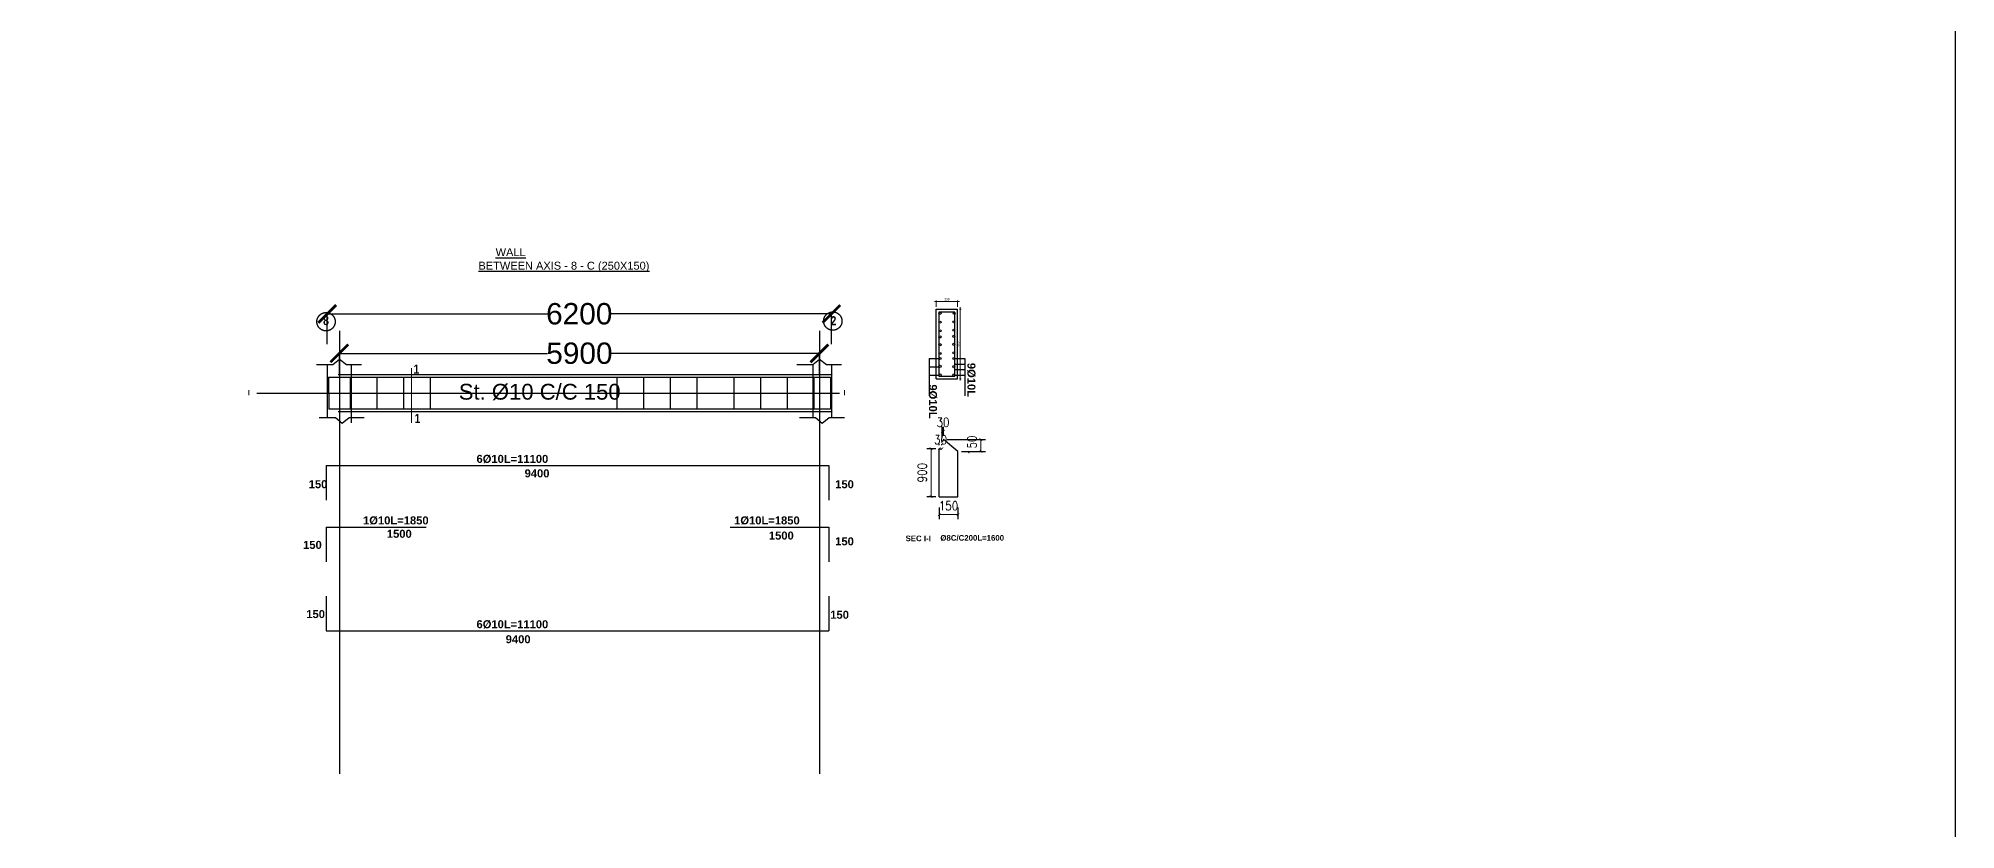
# Model space of a CAD drawing. Header units: millimetres. Extents: x -73920 to 111210, y -48963 to 87920.
# Drawn here: x 94217 to 105000, y 38193 to 42642 of the extents above; entities that cross this region are included whole.
import ezdxf

# ---------------------------------------------------------------- set-up
doc = ezdxf.new("R2010")
doc.units = ezdxf.units.MM
doc.header["$LTSCALE"] = 100
doc.header["$MEASUREMENT"] = 0
for name, pattern in [('CENTER', [2, 1.25, -0.25, 0.25, -0.25]), ('CENTER2', [28.575, 19.05, -3.175, 3.175, -3.175]), ('DOT2', [0.125, 0, -0.125])]:
    doc.linetypes.add(name, pattern=pattern)
for name, color, linetype in [('AXIS', 8, 'CENTER'), ('TEX', 4, 'Continuous'), ('water', 150, 'DOT2')]:
    doc.layers.add(name, color=color, linetype=linetype)
for name, color, linetype, lineweight in [('bar', 2, 'Continuous', 60), ('texts', 3, 'Continuous', 15), ('wal', 7, 'Continuous', 50)]:
    doc.layers.add(name, color=color, linetype=linetype, lineweight=lineweight)
doc.styles.add('50', font='arial.ttf', dxfattribs={"height": 150})
doc.styles.add('DIM25', font='simplex.shx', dxfattribs={"width": 0.85, "height": 50})
doc.styles.add('G', font='arial.ttf')
doc.styles.add('SIMPLEX', font='arial.ttf', dxfattribs={"height": 120})
doc.styles.add('Swiss Outline Bold Condensed', font='swisscbo.ttf')
doc.dimstyles.new('25SC', dxfattribs={"dimtxt": 20, "dimasz": 100, "dimexe": 0, "dimexo": 0, "dimgap": 0, "dimtad": 0, "dimdec": 0, "dimzin": 0, "dimdsep": 46, "dimtxsty": 'SIMPLEX', "dimblk": 'ARCHTICK', "dimcen": 0, "dimclrd": 1, "dimclre": 1, "dimclrt": 6, "dimadec": 0, "dimazin": 0, "dimtfac": 1, "dimtdec": 0, "dimtix": 1, "dimtmove": 2, "dimatfit": 3, "dimldrblk": 'ARCHTICK', "dimfxl": 50, "dimtolj": 1, "dimtzin": 0, "dimarcsym": 0})
doc.dimstyles.new('50PEA1', dxfattribs={"dimscale": 0, "dimtxt": 12.5, "dimasz": 5, "dimexe": 5, "dimexo": 10, "dimgap": 5, "dimtad": 1, "dimdec": 8, "dimdsep": 46, "dimtxsty": 'Standard', "dimblk1": 'ARCHTICK', "dimblk2": 'ARCHTICK', "dimsah": 1, "dimcen": 2.5, "dimdle": 10, "dimclrd": 8, "dimclre": 8, "dimclrt": 7, "dimadec": 8, "dimazin": 0, "dimtfac": 1, "dimtdec": 8, "dimtix": 1, "dimtmove": 2, "dimatfit": 3, "dimldrblk": 'ARCHTICK', "dimfxl": 1, "dimtolj": 1, "dimtzin": 0, "dimlwd": 13, "dimlwe": 13, "dimarcsym": 0})
doc.dimstyles.new('DIM25', dxfattribs={"dimtxt": 500, "dimasz": 1, "dimexe": 25, "dimexo": 20, "dimgap": 25, "dimtad": 1, "dimdec": 0, "dimzin": 0, "dimdsep": 46, "dimtxsty": 'DIM25', "dimblk": 'Tick', "dimcen": 0.09, "dimdle": 25, "dimclrd": 256, "dimclre": 256, "dimclrt": 1, "dimadec": 0, "dimazin": 0, "dimtfac": 1, "dimtdec": 0, "dimtix": 1, "dimtmove": 2, "dimatfit": 3, "dimldrblk": 'Tick', "dimfxl": 1, "dimtolj": 1, "dimtzin": 0, "dimlwd": 5, "dimarcsym": 0})

# ---------------------------------------------------------------- blocks, each defined once
blk = doc.blocks.new('_ArchTick')
at = {"color": 0, "const_width": 0.15}
blk.add_lwpolyline([(-0.5, -0.5), (0.5, 0.5)], dxfattribs=at)
blk = doc.blocks.new('*D439')
at = {"color": 1, "lineweight": -2, "transparency": 16777216}
for p, q in [((95910, 40752), (95910, 40871)), ((95910, 40871), (97081, 40871)), ((98610, 40871), (97439, 40871)), ((98610, 40752), (98610, 40871))]:
    blk.add_line(p, q, dxfattribs=at)
at = {"layer": 'DEFPOINTS', "color": 0, "lineweight": 25, "transparency": 16777216}
for p in [(98610, 40871), (95910, 40752), (98610, 40752)]:
    blk.add_point(p, dxfattribs=at)
at = {"color": 1, "lineweight": -2, "transparency": 16777216, "xscale": 100, "yscale": 100, "zscale": 100, "rotation": 180}
blk.add_blockref('_ArchTick', (95910, 40871), dxfattribs=at)
at = {"color": 1, "lineweight": -2, "transparency": 16777216, "xscale": 100, "yscale": 100, "zscale": 100}
blk.add_blockref('_ArchTick', (98610, 40871), dxfattribs=at)
at = {"color": 6, "transparency": 16777216, "insert": (97260, 40871), "char_height": 120, "attachment_point": 5, "style": 'SIMPLEX'}
blk.add_mtext('\\A1;5900', dxfattribs=at)
blk = doc.blocks.new('*D440')
at = {"color": 8, "lineweight": 13, "transparency": 16777216}
for p, q in [((99397, 41163), (99257, 41163)), ((99267, 41133), (99267, 41168)), ((99387, 41133), (99387, 41168))]:
    blk.add_line(p, q, dxfattribs=at)
at = {"layer": 'DEFPOINTS', "color": 0, "lineweight": 25, "transparency": 16777216}
for p in [(99267, 41163), (99267, 41123), (99387, 41123)]:
    blk.add_point(p, dxfattribs=at)
at = {"color": 8, "lineweight": 13, "transparency": 16777216, "xscale": 5, "yscale": 5, "zscale": 5, "rotation": 180}
blk.add_blockref('_ArchTick', (99267, 41163), dxfattribs=at)
at = {"color": 8, "lineweight": 13, "transparency": 16777216, "xscale": 5, "yscale": 5, "zscale": 5}
blk.add_blockref('_ArchTick', (99387, 41163), dxfattribs=at)
at = {"color": 7, "transparency": 16777216, "insert": (99327, 41175), "char_height": 12.5, "attachment_point": 5}
blk.add_mtext('\\A1;200', dxfattribs=at)
blk = doc.blocks.new('*D447')
at = {"color": 8, "lineweight": 13, "transparency": 16777216}
for p, q in [((99397, 41120), (99407, 41120)), ((99402, 41130), (99402, 40718)), ((99397, 40728), (99407, 40728))]:
    blk.add_line(p, q, dxfattribs=at)
at = {"layer": 'DEFPOINTS', "color": 0, "lineweight": 25, "transparency": 16777216}
for p in [(99387, 41120), (99387, 40728), (99402, 40728)]:
    blk.add_point(p, dxfattribs=at)
at = {"color": 8, "lineweight": 13, "transparency": 16777216, "xscale": 5, "yscale": 5, "zscale": 5}
for p, rotation in [((99402, 41120), 90), ((99402, 40728), 270)]:
    blk.add_blockref('_ArchTick', p, dxfattribs=dict(at, rotation=rotation))
at = {"color": 7, "transparency": 16777216, "insert": (99390, 40924), "char_height": 12.5, "attachment_point": 5, "rotation": 90}
blk.add_mtext('\\A1;900', dxfattribs=at)
blk = doc.blocks.new('*D441')
at = {"color": 1, "lineweight": -2, "transparency": 16777216}
for p, q in [((95842, 40923), (95842, 41093)), ((95842, 41093), (97080, 41093)), ((98677, 41093), (97439, 41093)), ((98677, 40923), (98677, 41093))]:
    blk.add_line(p, q, dxfattribs=at)
at = {"layer": 'DEFPOINTS', "color": 0, "lineweight": 25, "transparency": 16777216}
for p in [(98677, 41093), (95842, 40923), (98677, 40923)]:
    blk.add_point(p, dxfattribs=at)
at = {"color": 1, "lineweight": -2, "transparency": 16777216, "xscale": 100, "yscale": 100, "zscale": 100, "rotation": 180}
blk.add_blockref('_ArchTick', (95842, 41093), dxfattribs=at)
at = {"color": 1, "lineweight": -2, "transparency": 16777216, "xscale": 100, "yscale": 100, "zscale": 100}
blk.add_blockref('_ArchTick', (98677, 41093), dxfattribs=at)
at = {"color": 6, "transparency": 16777216, "insert": (97259, 41093), "char_height": 120, "attachment_point": 5, "style": 'SIMPLEX'}
blk.add_mtext('\\A1;6200', dxfattribs=at)
blk = doc.blocks.new('Tick')
at = {"const_width": 4}
blk.add_lwpolyline([(-7, -7), (7, 7)], dxfattribs=at)
blk = doc.blocks.new('*D442')
at = {"layer": 'DEFPOINTS', "color": 0, "linetype": 'ByBlock', "lineweight": 25, "transparency": 16777216}
for p in [(99284, 40335), (99238, 40065), (99284, 40065)]:
    blk.add_point(p, dxfattribs=at)
at = {"layer": 'water', "linetype": 'ByBlock', "lineweight": -2, "transparency": 16777216}
for p, q in [((99264, 40335), (99213, 40335)), ((99264, 40065), (99213, 40065))]:
    blk.add_line(p, q, dxfattribs=at)
at = {"layer": 'water', "linetype": 'ByBlock', "lineweight": 5, "transparency": 16777216}
blk.add_line((99238, 40334), (99238, 40066), dxfattribs=at)
for p, rotation in [((99238, 40335), 90), ((99238, 40065), 270)]:
    blk.add_blockref('Tick', p, dxfattribs=dict(at, rotation=rotation))
at = {"layer": 'water', "color": 1, "linetype": 'ByBlock', "lineweight": 25, "transparency": 16777216, "insert": (99188, 40200), "char_height": 50, "attachment_point": 5, "rotation": 90, "style": 'DIM25'}
blk.add_mtext('\\A1;900', dxfattribs=at)
blk = doc.blocks.new('*D443')
at = {"layer": 'DEFPOINTS', "color": 0, "linetype": 'ByBlock', "lineweight": 25, "transparency": 16777216}
for p in [(99284, 40025), (99389, 40025), (99389, 39964)]:
    blk.add_point(p, dxfattribs=at)
at = {"layer": 'water', "linetype": 'ByBlock', "lineweight": -2, "transparency": 16777216}
for p, q in [((99284, 40005), (99284, 39939)), ((99389, 40005), (99389, 39939))]:
    blk.add_line(p, q, dxfattribs=at)
at = {"layer": 'water', "linetype": 'ByBlock', "lineweight": 5, "transparency": 16777216}
for p, q in [((99283, 39964), (99282, 39964)), ((99284, 39964), (99389, 39964)), ((99390, 39964), (99391, 39964))]:
    blk.add_line(p, q, dxfattribs=at)
blk.add_blockref('Tick', (99284, 39964), dxfattribs=at)
at = {"layer": 'water', "linetype": 'ByBlock', "lineweight": 5, "transparency": 16777216, "rotation": 180}
blk.add_blockref('Tick', (99389, 39964), dxfattribs=at)
at = {"layer": 'water', "color": 1, "linetype": 'ByBlock', "lineweight": 25, "transparency": 16777216, "insert": (99336, 40014), "char_height": 50, "attachment_point": 5, "style": 'DIM25'}
blk.add_mtext('\\A1;150', dxfattribs=at)
blk = doc.blocks.new('*D444')
at = {"layer": 'DEFPOINTS', "color": 0, "linetype": 'ByBlock', "lineweight": 25, "transparency": 16777216}
for p in [(99308, 40387), (99389, 40320), (99518, 40320)]:
    blk.add_point(p, dxfattribs=at)
at = {"layer": 'water', "linetype": 'ByBlock', "lineweight": -2, "transparency": 16777216}
for p, q in [((99328, 40387), (99543, 40387)), ((99409, 40320), (99543, 40320))]:
    blk.add_line(p, q, dxfattribs=at)
at = {"layer": 'water', "linetype": 'ByBlock', "lineweight": 5, "transparency": 16777216}
for p, q in [((99518, 40388), (99518, 40389)), ((99518, 40387), (99518, 40320)), ((99518, 40319), (99518, 40318))]:
    blk.add_line(p, q, dxfattribs=at)
for p, rotation in [((99518, 40387), 270), ((99518, 40320), 90)]:
    blk.add_blockref('Tick', p, dxfattribs=dict(at, rotation=rotation))
at = {"layer": 'water', "color": 1, "linetype": 'ByBlock', "lineweight": 25, "transparency": 16777216, "insert": (99468, 40354), "char_height": 50, "attachment_point": 5, "rotation": 90, "style": 'DIM25'}
blk.add_mtext('\\A1;150', dxfattribs=at)
blk = doc.blocks.new('*D445')
at = {"layer": 'DEFPOINTS', "color": 0, "linetype": 'ByBlock', "lineweight": 25, "transparency": 16777216}
for p in [(99284, 40335), (99284, 40335), (99299, 40335)]:
    blk.add_point(p, dxfattribs=at)
at = {"layer": 'water', "linetype": 'ByBlock', "lineweight": 5, "transparency": 16777216}
for p, q in [((99283, 40335), (99282, 40335)), ((99299, 40335), (99284, 40335)), ((99300, 40335), (99301, 40335))]:
    blk.add_line(p, q, dxfattribs=at)
at = {"layer": 'water', "linetype": 'ByBlock', "lineweight": -2, "transparency": 16777216}
for p, q in [((99284, 40355), (99284, 40360)), ((99299, 40355), (99299, 40360))]:
    blk.add_line(p, q, dxfattribs=at)
at = {"layer": 'water', "linetype": 'ByBlock', "lineweight": 5, "transparency": 16777216}
blk.add_blockref('Tick', (99284, 40335), dxfattribs=at)
at = {"layer": 'water', "linetype": 'ByBlock', "lineweight": 5, "transparency": 16777216, "rotation": 180}
blk.add_blockref('Tick', (99299, 40335), dxfattribs=at)
at = {"layer": 'water', "color": 1, "linetype": 'ByBlock', "lineweight": 25, "transparency": 16777216, "insert": (99291, 40385), "char_height": 50, "attachment_point": 5, "style": 'DIM25'}
blk.add_mtext('\\A1;30', dxfattribs=at)
blk = doc.blocks.new('*D446')
at = {"layer": 'DEFPOINTS', "color": 0, "linetype": 'ByBlock', "lineweight": 25, "transparency": 16777216}
for p in [(99301, 40374), (99308, 40433), (99308, 40387)]:
    blk.add_point(p, dxfattribs=at)
at = {"layer": 'water', "linetype": 'ByBlock', "lineweight": -2, "transparency": 16777216}
for p, q in [((99301, 40394), (99301, 40458)), ((99308, 40407), (99308, 40458))]:
    blk.add_line(p, q, dxfattribs=at)
at = {"layer": 'water', "linetype": 'ByBlock', "lineweight": 5, "transparency": 16777216}
for p, q in [((99300, 40433), (99299, 40433)), ((99301, 40433), (99308, 40433)), ((99309, 40433), (99310, 40433))]:
    blk.add_line(p, q, dxfattribs=at)
blk.add_blockref('Tick', (99301, 40433), dxfattribs=at)
at = {"layer": 'water', "linetype": 'ByBlock', "lineweight": 5, "transparency": 16777216, "rotation": 180}
blk.add_blockref('Tick', (99308, 40433), dxfattribs=at)
at = {"layer": 'water', "color": 1, "linetype": 'ByBlock', "lineweight": 25, "transparency": 16777216, "insert": (99305, 40483), "char_height": 50, "attachment_point": 5, "style": 'DIM25'}
blk.add_mtext('\\A1;30', dxfattribs=at)

msp = doc.modelspace()

# ---------------------------------------------------------------- linework, layer by layer
at = {"color": 3}
for p, q in [((99267.02286542, 40727.92055711), (99267.02286542, 41120)), ((99387.02286542, 41117.92055711), (99267.02286542, 41117.92055711)), ((99387.02286542, 40727.92055711), (99387.02286542, 41120)), ((95781.84324696, 40807.605705), (95872.59324696, 40807.605705)), ((95841.91777626, 40807.61105628), (95841.91777626, 40509.55227824)), ((95872.59324696, 40807.605705), (95910.10276974, 40837.9057438)), ((95910.10276974, 40837.9057438), (95949.24324696, 40807.605705)), ((95949.24324696, 40807.605705), (96034.74324696, 40807.605705)), ((95977.59782201, 40480.59690756), (95977.59782201, 40807.605705)), ((98481.8515685, 40807.48805877), (98572.6015685, 40807.48805877)), ((98572.6015685, 40807.48805877), (98610.11109128, 40837.78809757)), ((98572.6553507, 40807.48805877), (98572.6553507, 40507.85167246)), ((98610.11109128, 40837.78809757), (98649.2515685, 40807.48805877)), ((98649.2515685, 40807.48805877), (98734.7515685, 40807.48805877)), ((98677.0015685, 40807.48805877), (98677.0015685, 40507.85167246)), ((99387.02286542, 40727.92055711), (99387.02286542, 40862.92055711)), ((95835.09324703, 40736.8001755), (95835.16383526, 40736.8001755)), ((95902.59782208, 40751.8001755), (98677.0015685, 40751.8001755)), ((98685.09324708, 40751.8001755), (98685.0978222, 40751.8001755)), ((99267.02286542, 40727.92055711), (99387.02286542, 40727.92055711)), ((95446.29324703, 40646.8001755), (98722.59324703, 40646.8001755)), ((95797.22282201, 40509.54692696), (95887.97282201, 40509.54692696)), ((95887.97282201, 40509.54692696), (95925.48234479, 40479.24688816)), ((98677.0015685, 40541.80243151), (95902.59782208, 40541.80011863)), ((95925.48234479, 40479.24688816), (95964.62282201, 40509.54692696)), ((95964.62282201, 40509.54692696), (96050.12282201, 40509.54692696)), ((98497.23114356, 40509.42928072), (98587.98114356, 40509.42928072)), ((98587.98114356, 40509.42928072), (98625.49066634, 40479.12924192)), ((98625.49066634, 40479.12924192), (98664.63114356, 40509.42928072)), ((98664.63114356, 40509.42928072), (98750.13114356, 40509.42928072)), ((98685.09324708, 40541.80246306), (98685.08867206, 40541.80246305)), ((95835.07094659, 40240), (98662.57094652, 40240)), ((95835.07094659, 40240), (95835.07094659, 40045)), ((98662.57094652, 40240), (98662.57094652, 40045)), ((95835.05587486, 39894.10022288), (96390.05587486, 39894.10022288)), ((95835.05587486, 39894.10022288), (95835.05587486, 39699.10022288)), ((95842.56044998, 39894.10022288), (96397.56044998, 39894.10022288)), ((98107.55587479, 39894.10022288), (98662.55587479, 39894.10022288)), ((98662.55587479, 39894.10022288), (98662.55587479, 39699.10022288)), ((95835.05967874, 39505.15044621), (95835.05967874, 39310.15044621)), ((98662.55967867, 39505.15044621), (98662.55967867, 39310.15044621)), ((95835.05967874, 39310.15044621), (98662.55967867, 39310.15044621))]:
    msp.add_line(p, q, dxfattribs=at)
at = {"color": 6}
for p, q in [((99372.02286542, 41102.92055711), (99282.02286542, 41102.92055711)), ((99282.02286542, 41102.92055711), (99282.02286542, 40969)), ((99372.02286542, 40969), (99372.02286542, 41102.92055711)), ((99282.02286542, 40972.92055711), (99282.02286542, 40841.92055711)), ((99372.02286542, 40841.92055711), (99372.02286542, 40972.92055711)), ((99282.02286542, 40847.92055711), (99282.02286542, 40742.92055711)), ((99372.02286542, 40742.92055711), (99372.02286542, 40847.92055711)), ((95849.64324756, 40736.80023011), (95850.49030639, 40556.80023011)), ((95849.64324782, 40736.80017507), (98672.34324684, 40736.80242208)), ((95970.09324703, 40736.8001755), (95970.09324703, 40556.8001755)), ((96120.09324703, 40736.8001755), (96120.09324703, 40556.8001755)), ((96270.09324703, 40736.8001755), (96270.09324703, 40556.8001755)), ((96420.09324703, 40736.8001755), (96420.09324703, 40556.8001755)), ((97470.09324703, 40736.8001755), (97470.09324703, 40556.8001755)), ((97620.09324703, 40736.8001755), (97620.09324703, 40556.8001755)), ((97770.09324703, 40736.8001755), (97770.09324703, 40556.8001755)), ((97920.09324703, 40736.8001755), (97920.09324703, 40556.8001755)), ((98128.59324703, 40736.8001755), (98128.59324703, 40556.8001755)), ((98278.59324703, 40736.8001755), (98278.59324703, 40556.8001755)), ((98428.59324703, 40736.8001755), (98428.59324703, 40556.8001755)), ((98578.59324703, 40736.8001755), (98578.59324703, 40556.8001755)), ((98672.34324684, 40736.80242208), (98672.34324684, 40556.80242208)), ((99282.02286542, 40742.92055711), (99372.02286542, 40742.92055711)), ((98672.34324684, 40556.80797807), (95850.48882376, 40557.11528867)), ((99283.69495377, 40064.84846876), (99283.69495377, 40334.84846876)), ((99283.69495377, 40334.84846876), (99298.69495377, 40334.84846876)), ((99308.37900897, 40387.25188224), (99300.87589549, 40374.26329925)), ((99388.69495377, 40319.84846876), (99308.37900897, 40387.25188224)), ((99388.69495377, 40064.84846876), (99388.69495377, 40319.84846876)), ((99283.69495377, 40064.84846876), (99388.69495377, 40064.84846876))]:
    msp.add_line(p, q, dxfattribs=at)
at = {"color": 0}
for p, q in [((99226.82286542, 40841.92055711), (99282.02286542, 40841.92055711)), ((99226.82286542, 40841.92055711), (99226.82286542, 40631.32055711)), ((99226.82286542, 40795.97055711), (99282.02286542, 40795.97055711)), ((99372.02286542, 40841.92055711), (99427.22286542, 40841.92055711)), ((99372.02286542, 40809.22055711), (99427.22286542, 40809.22055711)), ((99372.02286542, 40780.12055711), (99427.22286542, 40780.12055711)), ((99427.22286542, 40841.92055711), (99427.22286542, 40631.32055711)), ((99226.82286542, 40748.92055711), (99282.02286542, 40748.92055711)), ((99372.02286542, 40748.92055711), (99427.22286542, 40748.92055711))]:
    msp.add_line(p, q, dxfattribs=at)
at = {"color": 6}
for centre in [(99287.59315798, 41096.40443515), (99367.59315798, 41096.40443515), (99287.59315798, 41046.40443515), (99287.59315798, 40997.40443515), (99366.02286542, 41048.52165128), (99366.02286542, 41001), (99287.59315798, 40963.32499226), (99287.59315798, 40919.32499226), (99287.59315798, 40870.32499226), (99366.02286542, 40966.92055711), (99366.02286542, 40921.44220839), (99366.02286542, 40873.92055711), (99288.02286542, 40841.92055711), (99288.02286542, 40797.92055711), (99366.02286542, 40841.92055711), (99366.02286542, 40796.44220839), (99288.02286542, 40748.92055711), (99366.02286542, 40748.92055711)]:
    msp.add_circle(centre, 6, dxfattribs=at)
at = {"layer": 'AXIS', "linetype": 'CENTER2', "ltscale": 1000}
for p, q in [((95910.10851919, 40997.29810939), (95910, 38506.75761219)), ((98610.10851961, 40997.30987397), (98610.00000042, 38506.76937677))]:
    msp.add_line(p, q, dxfattribs=at)
at = {"layer": 'AXIS', "ltscale": 500}
for centre in [(95835.10851926, 41048.85848329), (98685.10867282, 41052.38160834)]:
    msp.add_circle(centre, 51.55710597, dxfattribs=at)
at = {"layer": 'bar', "ltscale": 150, "const_width": 6}
msp.add_lwpolyline([(96316.14324703, 40479.5501755), (96316.14324703, 40788.63036971)], dxfattribs=at)
at = {"layer": 'water', "color": 0, "linetype": 'ByBlock', "lineweight": 25}
msp.add_lwpolyline([(105000, 53280), (75050, 53280), (75050, 29460), (105000, 29460)], close=True, dxfattribs=at)

# ---------------------------------------------------------------- texts
at = {"layer": 'TEX'}
for s, height, style, p in [('%%UWALL', 44.4, 'G', (96788.94324703, 41417.67071611)), ('%%UBETWEEN AXIS - 8 - C (250X150)', 44.4, 'G', (96692.04324703, 41341.7001755)), ('8', 51, 'Swiss Outline Bold Condensed', (95818.59324703, 41030.0501755)), ('2', 51, 'Swiss Outline Bold Condensed', (98672.64324703, 41028.7001755)), ('1', 51, 'Swiss Outline Bold Condensed', (96326.95536939, 40756.84606742)), ('1', 51, 'Swiss Outline Bold Condensed', (96333.09324703, 40479.5501755))]:
    msp.add_text(s, height=height, dxfattribs=dict(at, style=style)).set_placement(p)
at = {"layer": 'TEX', "insert": (96581.64324703, 40699.4501755), "char_height": 88.8, "attachment_point": 1, "style": 'G'}
msp.add_mtext_dynamic_manual_height_columns('St. %%C10 C/C 150', width=2462.3996833919, gutter_width=1, heights=[0], dxfattribs=at)
at = {"layer": 'texts', "lineweight": 50, "ltscale": 2, "char_height": 31.5, "attachment_point": 1}
for s, insert, width in [('{\\fArial|b1|i0|c0|p34;I}', (95394.59848918, 40665.70579178), 183.1327953573), ('{\\fArial|b1|i0|c0|p34;I}', (98744.59848918, 40665.70579178), 183.1327953573), ('{\\fArial|b1|i0|c0|p34;SEC I-I}', (99094.59848918, 39846.26940416), 183.1327953573), ('{\\fArial|b1|i0|c0|p34;%%C8C/C200L=1600}', (99289.96286174, 39849.02599942), 109.3865879416)]:
    msp.add_mtext(s, dxfattribs=dict(at, insert=insert, width=width))
at = {"layer": 'wal', "lineweight": 50, "char_height": 45, "attachment_point": 3, "style": '50'}
for s, insert, rotation in [('{\\fArial|b1|i0|c0|p34;9%%C10L}', (99487.11185589, 40625.32055711), 269.9537251911), ('{\\fArial|b1|i0|c0|p34;9%%C10L}', (99270.96185589, 40504.12055711), 269.9537251911), ('{\\fArial|b1|i0|c0|p34;6%%C10L=11100}', (97084.79513814, 40299.88899047), 359.9537251911), ('{\\fArial|b1|i0|c0|p34;150}', (95842.57552172, 40157.58022683), 359.9537251911), ('{\\fArial|b1|i0|c0|p34;9400}', (97091.54513814, 40218.73899047), 359.9537251911), ('{\\fArial|b1|i0|c0|p34;150}', (98803.44324696, 40157.5001755), 359.9537251911), ('{\\fArial|b1|i0|c0|p34;1%%C10L=1850}', (96411.89971333, 39953.98921335), 359.9537251911), ('{\\fArial|b1|i0|c0|p34;1%%C10L=1850}', (98498.84513807, 39953.98921335), 359.9537251911), ('{\\fArial|b1|i0|c0|p34;150}', (95810.9597231, 39816.34806446), 359.9537251911), ('{\\fArial|b1|i0|c0|p34;1500}', (96316.91370687, 39878.81796575), 359.9537251911), ('{\\fArial|b1|i0|c0|p34;1500}', (98465.4360327, 39868.81153641), 359.9537251911), ('{\\fArial|b1|i0|c0|p34;150}', (98803.44324696, 39836.36796575), 359.9537251911), ('{\\fArial|b1|i0|c0|p34;150}', (95828.94782222, 39427.31823646), 359.9537251911), ('{\\fArial|b1|i0|c0|p34;6%%C10L=11100}', (97084.79513814, 39370.03943667), 359.9537251911), ('{\\fArial|b1|i0|c0|p34;150}', (98775.70913161, 39423.56796575), 359.9537251911), ('{\\fArial|b1|i0|c0|p34;9400}', (96985.30913168, 39285.86796575), 359.9537251911)]:
    msp.add_mtext(s, dxfattribs=dict(at, insert=insert, rotation=rotation))

# ---------------------------------------------------------------- dimensions: what is measured, and where the dimension line sits
at = {"color": 3}
for base, p1, p2, text, picture, middle in [((98677.0015685, 41092.9922471), (95841.91777626, 40923.20312788), (98677.0015685, 40923.07686242), '6200', '*D441', (97259.45967238, 41092.9922471)), ((98610.09782212, 40870.6001755), (95910.09782208, 40751.79690736), (98610.09782212, 40751.8001755), '5900', '*D439', (97260.0978221, 40870.6001755))]:
    dim = msp.add_linear_dim(base=base, p1=p1, p2=p2, text=text, dimstyle='25SC', dxfattribs=at)
    dim.commit()
    dim.dimension.update_dxf_attribs({"geometry": picture, "text_midpoint": middle})
dim = msp.add_linear_dim(base=(99267.02286542, 41163.42055711), p1=(99387.02286542, 41122.92055711), p2=(99267.02286542, 41122.92055711), text='200', dimstyle='50PEA1', override={"dimscale": 1}, dxfattribs=at)
dim.commit()
dim.dimension.update_dxf_attribs({"geometry": '*D440', "text_midpoint": (99327.02286542, 41174.67055711)})
dim = msp.add_linear_dim(base=(99401.72286542, 40727.92055711), p1=(99387.02286542, 41120), p2=(99387.02286542, 40727.92055711), angle=270, text='900', dimstyle='50PEA1', override={"dimscale": 1}, dxfattribs=at)
dim.commit()
dim.dimension.update_dxf_attribs({"geometry": '*D447', "text_midpoint": (99390.47286542, 40923.96027856)})
at = {"layer": 'water', "color": 0, "linetype": 'ByBlock', "lineweight": 25}
for base, p1, p2, text, picture, middle in [((99308.37900897, 40433.32499226), (99300.87589549, 40374.26329925), (99308.37900897, 40387.25188224), '30', '*D446', (99304.62745223, 40483.32499226)), ((99283.69495377, 40334.84846876), (99298.69495377, 40334.84846876), (99283.69495377, 40334.84846876), '30', '*D445', (99291.19495377, 40384.84846876)), ((99388.69495377, 39963.88860463), (99283.69495377, 40025.41208113), (99388.69495377, 40025.41208113), '150', '*D443', (99336.19495377, 40013.88860463))]:
    dim = msp.add_linear_dim(base=base, p1=p1, p2=p2, text=text, dimstyle='DIM25', dxfattribs=at)
    dim.commit()
    dim.dimension.update_dxf_attribs({"geometry": picture, "text_midpoint": middle})
for base, p1, p2, text, picture, middle in [((99237.59315798, 40064.84846876), (99283.69495377, 40334.84846876), (99283.69495377, 40064.84846876), '900', '*D442', (99187.59315798, 40199.84846876)), ((99517.59315798, 40319.84846876), (99308.37900897, 40387.25188224), (99388.69495377, 40319.84846876), '150', '*D444', (99467.59315798, 40353.5501755))]:
    dim = msp.add_linear_dim(base=base, p1=p1, p2=p2, angle=90, text=text, dimstyle='DIM25', dxfattribs=at)
    dim.commit()
    dim.dimension.update_dxf_attribs({"geometry": picture, "text_midpoint": middle})

doc.saveas('drawing.dxf')
